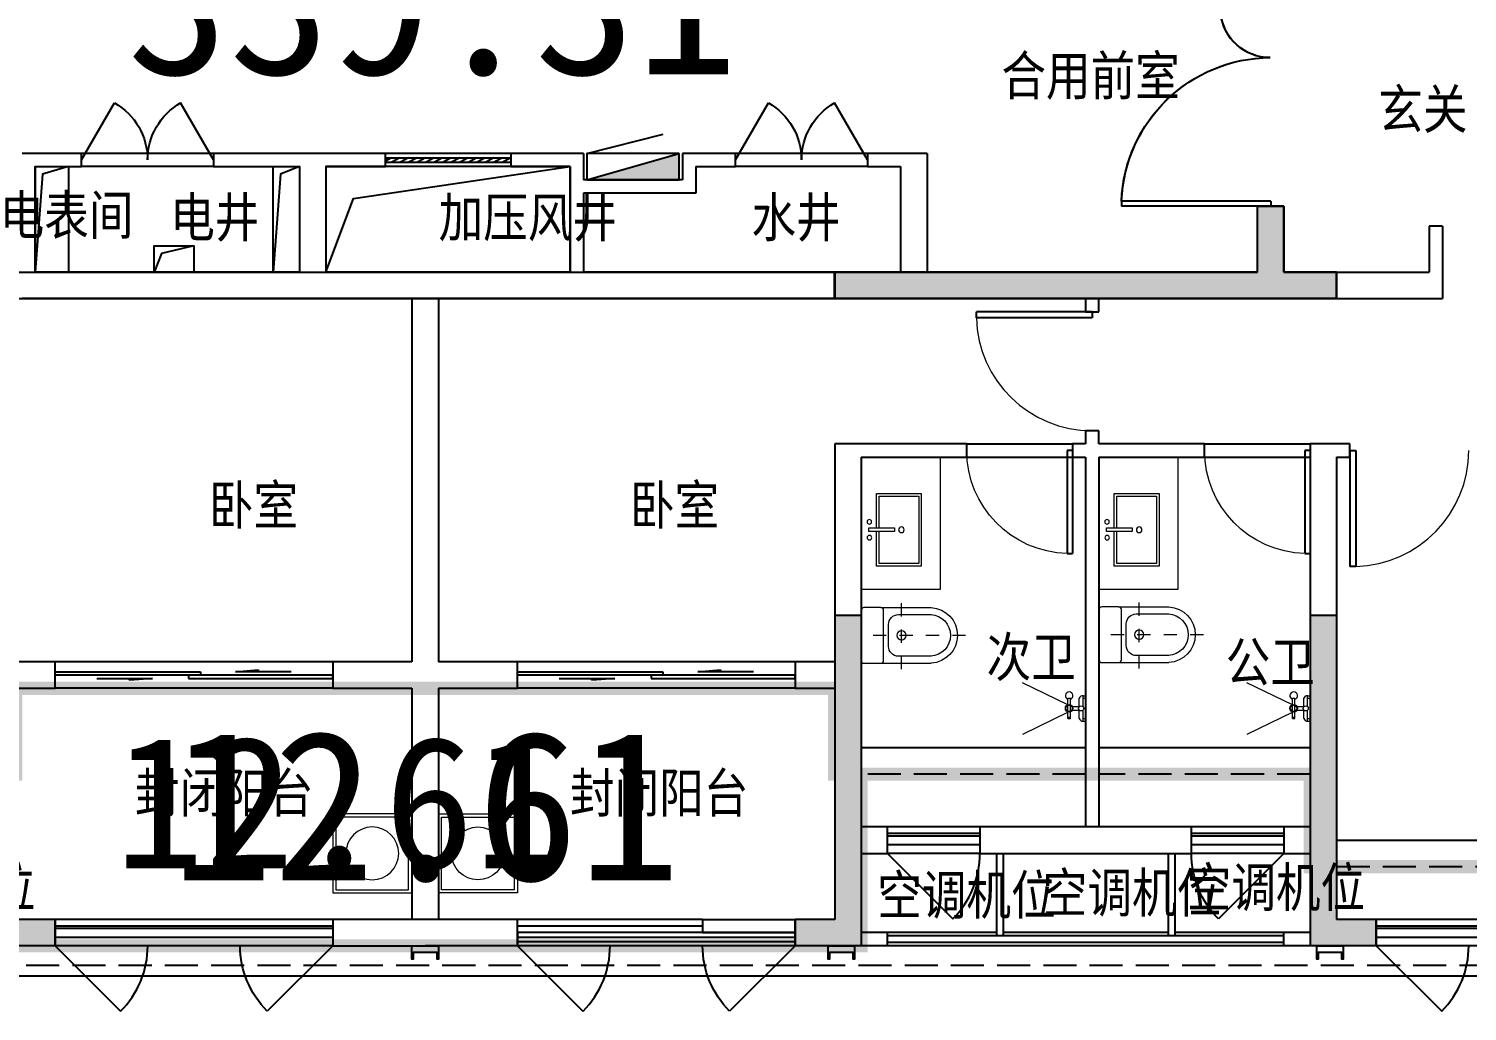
# Model space of a CAD drawing. Extents: x 512858 to 514372, y -232486 to -231710.
# Drawn here: x 513228.37 to 513239.26, y -232148.57 to -232141.13 of the extents above; entities that cross this region are included whole.
import ezdxf

# ---------------------------------------------------------------- set-up
doc = ezdxf.new("R2010")
doc.units = 0
doc.header["$LTSCALE"] = 1000
for name, pattern in [('__DASH', [0.35, 0.25, -0.1]), ('B1+B2户型(2#185报审版）$0$__DASH', [0.35, 0.25, -0.1]), ('B1+B2户型(2#185报审版）$0$DASH', [0.35, 0.25, -0.1]), ('DASH', [0.35, 0.25, -0.1])]:
    doc.linetypes.add(name, pattern=pattern)
doc.layers.get('0').update_dxf_attribs({"color": 252})
for name, color, linetype in [('$面积结果', 7, 'Continuous'), ('0-铝板', 253, 'Continuous'), ('2#HXT-标准层$0$A-DOOR', 253, 'Continuous'), ('2#HXT-标准层$0$A-FIRE-DOOR', 253, 'Continuous'), ('2#HXT-标准层$0$A-HOLE-E', 253, 'Continuous'), ('2#HXT-标准层$0$A-PATT-COLU', 253, 'Continuous'), ('2#HXT-标准层$0$A-STR-CONC-B', 253, 'Continuous'), ('2#HXT-标准层$0$A-WALL-S', 253, 'Continuous'), ('2#HXT-标准层$0$A-WINDOW', 253, 'Continuous'), ('2#HXT-标准层$0$AA-DOOR_FIRE_TEXT', 253, 'Continuous'), ('6#-造型-1F（实施版）金属型材-METAL-S', 253, 'Continuous'), ('A-ANNO-100-TXT', 252, 'Continuous'), ('A-METAL-E', 253, 'Continuous'), ('A-WALL-S', 252, 'Continuous'), ('B1+B2户型(2#185报审版）$0$A-DOOR', 253, 'Continuous'), ('B1+B2户型(2#185报审版）$0$A-FIRE-DOOR', 253, 'Continuous'), ('B1+B2户型(2#185报审版）$0$A-METAL-E', 253, 'Continuous'), ('B1+B2户型(2#185报审版）$0$A-PART-S', 253, 'Continuous'), ('B1+B2户型(2#185报审版）$0$A-PATT-COLU', 253, 'Continuous'), ('B1+B2户型(2#185报审版）$0$A-STR-CONC-B', 253, 'Continuous'), ('B1+B2户型(2#185报审版）$0$A-STR-CONC-E', 253, 'Continuous'), ('B1+B2户型(2#185报审版）$0$A-STR-CONC-H', 253, 'Continuous'), ('B1+B2户型(2#185报审版）$0$A-WALL-S', 253, 'Continuous'), ('B1+B2户型(2#185报审版）$0$A-WINDOW', 253, 'Continuous')]:
    doc.layers.add(name, color=color, linetype=linetype)
for name, color, linetype, lineweight in [('B1+B2户型(2#185报审版）$0$AE-FURN-MOVE', 253, 'Continuous', 20), ('面积-计容-住宅-0.5', 1, 'Continuous', 0), ('面积-计容-住宅-1', 1, 'Continuous', 0)]:
    doc.layers.add(name, color=color, linetype=linetype, lineweight=lineweight)
doc.styles.add('dw', font='simhei.ttf')
doc.styles.add('TYDG_02', font='TSSDENG.shx', dxfattribs={"width": 0.8, "bigfont": 'hztxt.shx'})

# ---------------------------------------------------------------- blocks, each defined once
blk = doc.blocks.new('1新175wz')
at = {"layer": 'A-ANNO-100-TXT', "style": 'TYDG_02'}
for s, p in [('合用前室', (-110644, -1326463)), ('玄关', (-107791, -1326717)), ('电表间', (-118227, -1327519, 0)), ('电井', (-116936, -1327536)), ('加压风井', (-114904, -1327536)), ('水井', (-112536, -1327536)), ('卧室', (-116643, -1329714)), ('卧室', (-113455, -1329714)), ('次卫', (-110756, -1330865, 0)), ('公卫', (-108946, -1330903, -1)), ('封闭阳台', (-117202, -1331894, 0)), ('封闭阳台', (-113909, -1331894, 0)), ('空调机位', (-119307, -1332609)), ('空调机位', (-109241, -1332609)), ('空调机位', (-111584, -1332667)), ('空调机位', (-110331, -1332650))]:
    blk.add_text(s, height=337.6, dxfattribs=at).set_placement(p)
blk = doc.blocks.new('1新632#HXT-标准层$0$$TWTSYS$00000508')
for p, q in [((-0.5, 0.5), (0.324, 1.224)), ((-0.5, 0.5), (-0.5, -0.5)), ((-0.5, -0.5), (0.5, 0.5)), ((0.5, 0.5), (-0.5, 0.5)), ((0.5, -0.5), (0.5, 0.5)), ((-0.5, -0.5), (0.5, -0.5))]:
    blk.add_line(p, q)
blk.add_solid([(0.5, -0.5), (0.5, 0.5), (-0.5, -0.5)])
blk = doc.blocks.new('1新622#HXT-标准层$0$$DorLib2D$00000231')
at = {"color": 0}
for p, q in [((-0.5, 0), (-0.25, 0.433)), ((0.5, 0), (0.25, 0.433))]:
    blk.add_line(p, q, dxfattribs=at)
for centre, start, end in [((-0.5, 0), 0, 60), ((0.5, 0), 120, 180)]:
    blk.add_arc(centre, 0.5, start, end, dxfattribs=at)
blk = doc.blocks.new('1新642#HXT-标准层$0$$WINLIB2D$00000039')
at = {"color": 0}
for points in [[(-0.5, 0.5), (-0.5, -0.5)], [(0.5, 0.5), (-0.5, 0.5)], [(0.5, -0.5), (0.5, 0.5)], [(-0.5, 0.167), (0.5, 0.167)], [(-0.384, -0.167), (-0.448, 0.167)], [(-0.316, -0.167), (-0.38, 0.167)], [(-0.248, -0.167), (-0.312, 0.167)], [(-0.18, -0.167), (-0.244, 0.167)], [(-0.112, -0.167), (-0.176, 0.167)], [(-0.044, -0.167), (-0.108, 0.167)], [(0.024, -0.167), (-0.04, 0.167)], [(0.092, -0.167), (0.028, 0.167)], [(0.16, -0.167), (0.096, 0.167)], [(0.228, -0.167), (0.164, 0.167)], [(0.296, -0.167), (0.232, 0.167)], [(0.364, -0.167), (0.3, 0.167)], [(0.432, -0.167), (0.368, 0.167)], [(0.5, -0.167), (0.436, 0.167)], [(-0.452, -0.167), (-0.5, 0.084)], [(-0.5, -0.167), (0.5, -0.167)], [(0.5, -0.5), (-0.5, -0.5)]]:
    blk.add_lwpolyline(points, dxfattribs=at)
blk = doc.blocks.new('1新612#HXT-标准层$0$$DorLib2D$00000225')
at = {"color": 0}
for p, q in [((0.475, -0.0014), (0.475, 0.7521)), ((0.475, 0.7521), (0.5, 0.7521)), ((0.5, -0.0014), (0.5, 0.7521)), ((-0.5, 0), (-0.5, 0.252)), ((-0.475, 0.252), (-0.5, 0.252)), ((-0.475, 0), (-0.475, 0.252)), ((-0.475, 0), (-0.5, 0)), ((0.475, -0.0014), (0.5, -0.0014))]:
    blk.add_line(p, q, dxfattribs=at)
for centre, radius, start, end in [((0.5046, -0.0019), 0.7546, 92.24927, 179.72377), ((-0.5008, 0.0026), 0.2508, 359.78987, 84.09744)]:
    blk.add_arc(centre, radius, start, end, dxfattribs=at)
blk = doc.blocks.new('1新582#HXT-标准层')
at = {"layer": '2#HXT-标准层$0$A-PATT-COLU'}
for points in [[(-108707, -1003871), (-108707, -1004371), (-108607, -1004438), (-108507, -1004371), (-108507, -1003871)], [(-111307, -1004571), (-111307, -1004371), (-111907, -1004371), (-111907, -1004571)], [(-108607, -1004438), (-108707, -1004371), (-111307, -1004371), (-111307, -1004571), (-108607, -1004571)], [(-108107, -1004371), (-108507, -1004371), (-108607, -1004438), (-108607, -1004571), (-108107, -1004571)]]:
    blk.add_hatch(color=256, dxfattribs=at).paths.add_polyline_path(points)
at = {"layer": '2#HXT-标准层$0$A-DOOR'}
for p, q in [((-116607, -1003471), (-117607, -1003471)), ((-111657, -1003471, 0), (-112657, -1003471, 0)), ((-116607, -1003571), (-117607, -1003571)), ((-111657, -1003571, 0), (-112657, -1003571, 0))]:
    blk.add_line(p, q, dxfattribs=at)
at = {"layer": '2#HXT-标准层$0$A-HOLE-E'}
for points in [[(-117707, -1004371), (-117957, -1004371), (-117957, -1003571), (-117707, -1003571)], [(-115957, -1004371), (-116157, -1004371), (-116157, -1003571), (-115957, -1003571)], [(-113907, -1003571), (-115757, -1003571), (-115757, -1004371), (-113907, -1004371)], [(-116757, -1004371), (-117057, -1004371), (-117057, -1004171), (-116757, -1004171)]]:
    blk.add_lwpolyline(points, close=True, dxfattribs=at)
for points in [[(-117707, -1003571), (-117902, -1003628), (-117957, -1004371)], [(-115957, -1003571), (-116102, -1003628), (-116157, -1004371)], [(-115757, -1004371), (-115549, -1003812), (-113907, -1003571)], [(-116757, -1004171), (-117003, -1004228), (-117057, -1004371)]]:
    blk.add_lwpolyline(points, dxfattribs=at)
at = {"layer": '2#HXT-标准层$0$A-STR-CONC-B'}
for p, q in [((-108707, -1003871), (-108707, -1004371)), ((-108507, -1003871), (-108707, -1003871)), ((-108507, -1003871), (-108507, -1004371)), ((-111307, -1004371), (-111907, -1004371)), ((-111907, -1004571), (-111907, -1004371)), ((-108707, -1004371), (-111307, -1004371)), ((-108107, -1004371), (-108507, -1004371)), ((-108107, -1004571), (-108107, -1004371)), ((-111307, -1004571), (-111907, -1004571)), ((-108607, -1004571), (-111307, -1004571)), ((-108107, -1004571), (-108607, -1004571))]:
    blk.add_line(p, q, dxfattribs=at)
at = {"layer": '2#HXT-标准层$0$A-WALL-S'}
for p, q in [((-117607, -1003471), (-118057, -1003471)), ((-117607, -1003571), (-117607, -1003471)), ((-115857, -1003471), (-116607, -1003471)), ((-116607, -1003471), (-116607, -1003571)), ((-115307, -1003471), (-115857, -1003471)), ((-115307, -1003571), (-115307, -1003471)), ((-113807, -1003471), (-114357, -1003471)), ((-114357, -1003471), (-114357, -1003571)), ((-113807, -1003471), (-113807, -1003671)), ((-113057, -1003471), (-113057, -1003671)), ((-112657, -1003471), (-113057, -1003471)), ((-112657, -1003571), (-112657, -1003471)), ((-111207, -1003471), (-111657, -1003471)), ((-111657, -1003471), (-111657, -1003571)), ((-111207, -1003471), (-111207, -1004371)), ((-117957, -1003571), (-117957, -1004371)), ((-117957, -1003571), (-117607, -1003571)), ((-116607, -1003571), (-115957, -1003571)), ((-115957, -1003571), (-115957, -1004371)), ((-115757, -1003571), (-115757, -1004371)), ((-115757, -1003571), (-115307, -1003571)), ((-114357, -1003571), (-113907, -1003571)), ((-113907, -1003571), (-113907, -1003771)), ((-112957, -1003571), (-112957, -1003771)), ((-112957, -1003571), (-112657, -1003571)), ((-111657, -1003571), (-111407, -1003571)), ((-111407, -1003571), (-111407, -1004371)), ((-113057, -1003671), (-113807, -1003671)), ((-113907, -1003771), (-113907, -1004371)), ((-113807, -1003771), (-113807, -1004371)), ((-112957, -1003771), (-113807, -1003771)), ((-108507, -1003871), (-108707, -1003871)), ((-115957, -1004371), (-117957, -1004371)), ((-113907, -1004371), (-115757, -1004371)), ((-111907, -1004371), (-113807, -1004371)), ((-115857, -1004571), (-118057, -1004571)), ((-113907, -1004571), (-115857, -1004571)), ((-111907, -1004571), (-113907, -1004571))]:
    blk.add_line(p, q, dxfattribs=at)
at = {"layer": '2#HXT-标准层$0$A-DOOR', "xscale": 1000, "yscale": -1000, "zscale": 100}
for p, rotation in [((-117107, -1003521), 180.0000000002183), ((-112157, -1003521), 180)]:
    blk.add_blockref('1新622#HXT-标准层$0$$DorLib2D$00000231', p, dxfattribs=dict(at, rotation=rotation))
at = {"layer": '2#HXT-标准层$0$A-FIRE-DOOR', "xscale": -1500, "yscale": 1500, "zscale": 200, "rotation": 90.00007304754749}
blk.add_blockref('1新612#HXT-标准层$0$$DorLib2D$00000225', (-108607, -1003121), dxfattribs=at)
at = {"layer": '2#HXT-标准层$0$A-WINDOW', "xscale": -950, "yscale": 100, "zscale": 100, "rotation": 180.0000000002258}
blk.add_blockref('1新642#HXT-标准层$0$$WINLIB2D$00000039', (-114832, -1003521), dxfattribs=at)
at = {"layer": '2#HXT-标准层$0$AA-DOOR_FIRE_TEXT', "xscale": 700.0000000000001, "yscale": 200.0000000000001, "zscale": 700.0000000000001}
blk.add_blockref('1新632#HXT-标准层$0$$TWTSYS$00000508', (-113432, -1003571), dxfattribs=at)
blk = doc.blocks.new('1新106B1+B2户型(2#185报审版）$0$FDFSDFSD')
at = {"layer": 'B1+B2户型(2#185报审版）$0$AE-FURN-MOVE'}
for points in [[(-600, 600), (0, 600), (0, 0), (-600, 0)], [(-575, 575), (-25, 575), (-25, 25), (-575, 25)]]:
    blk.add_lwpolyline(points, close=True, dxfattribs=at)
blk.add_circle((-300, 300), 200, dxfattribs=at)
blk = doc.blocks.new('1新100B1+B2户型(2#185报审版）$0$69865866586652f-nezb')
at = {"color": 250, "linetype": 'B1+B2户型(2#185报审版）$0$DASH', "ltscale": 0.2}
for p, q in [((296757, 367901), (296757, 367111)), ((296501, 367416), (297013, 367416))]:
    blk.add_line(p, q, dxfattribs=at)
for p, q in [((296546, 367259), (296546, 367641)), ((296968, 367259), (296968, 367641))]:
    blk.add_line(p, q)
at = {"color": 250}
blk.add_lwpolyline([(296599, 367641), (296599, 367393, 0.414214), (296674, 367318), (296839, 367318, 0.414214), (296914, 367393), (296914, 367641)], format="xyb", dxfattribs=at)
blk.add_lwpolyline([(296546, 367259, -0.414214), (296567, 367281), (296947, 367281, -0.414214), (296968, 367259), (296968, 367132, -0.414214), (296947, 367111), (296567, 367111, -0.414214), (296546, 367132)], format="xyb", close=True)
blk.add_circle((296757, 367416), 35.2, dxfattribs=at)
blk.add_arc((296757, 367629), 211, 3.0492, 176.9508)
blk.add_arc((296757, 367629), 158, 3.0492, 176.9508, dxfattribs=at)
blk = doc.blocks.new('1新99B1+B2户型(2#185报审版）$0$235345')
at = {"layer": 'B1+B2户型(2#185报审版）$0$AE-FURN-MOVE', "extrusion": (0.001411, -2.82684e-05, 0.999999)}
for points in [[(20, 289), (20, 550), (-320, 550), (-320, 0), (20, 0), (20, 261)], [(0, 289), (0, 530), (-300, 530), (-300, 20), (0, 20), (0, 261)]]:
    blk.add_lwpolyline(points, dxfattribs=at)
at = {"layer": 'B1+B2户型(2#185报审版）$0$AE-FURN-MOVE', "extrusion": (0.001411, -2.82684e-05, 0.999999), "elevation": -1}
blk.add_lwpolyline([(-116, 261), (78, 261), (78, 289), (-116, 289)], close=True, dxfattribs=at)
at = {"layer": 'B1+B2户型(2#185报审版）$0$AE-FURN-MOVE'}
for centre, radius in [((74, 335), 17.1), ((-169, 275), 21.4), ((73, 215), 17.1)]:
    blk.add_circle(centre, radius, dxfattribs=at)
blk = doc.blocks.new('1新103B1+B2户型(2#185报审版）$0$6986586658ff3d')
at = {"layer": 'B1+B2户型(2#185报审版）$0$AE-FURN-MOVE'}
for p, q in [((-101, 77), (-82, 77)), ((-101, -77), (-101, 77)), ((-82, -77), (-82, 77)), ((-66, 14), (-13, 14)), ((-14, 13), (-14, 77)), ((13, 14), (14, 14)), ((14, 96), (34, 96)), ((14, 13), (14, 96)), ((14, 77), (34, 77)), ((-101, -67), (-82, -67)), ((-101, -77), (-82, -77)), ((-66, -14), (-13, -14)), ((-14, -77), (-14, -13)), ((13, -14), (14, -14)), ((14, -96), (14, -13)), ((14, -77), (34, -77)), ((14, -96), (34, -96))]:
    blk.add_line(p, q, dxfattribs=at)
for points in [[(-101, 27), (-445, 194)], [(-99, -28), (-445, -197)]]:
    blk.add_lwpolyline(points, dxfattribs=at)
for centre, radius in [((-91, 0), 28.8), ((-91, 0), 24), ((0, 0), 19.2)]:
    blk.add_circle(centre, radius, dxfattribs=at)
for centre, radius, start, end in [((-91, 96), 28.8, 289.4712, 250.5288), ((10, 72), 24.4, 78.4801, 168.9001), ((10, -72), 24.4, 191.0999, 281.5199)]:
    blk.add_arc(centre, radius, start, end, dxfattribs=at)
blk = doc.blocks.new('1新95B1+B2户型(2#185报审版）$0$$DorLib2D$00000114')
at = {"color": 0}
blk.add_line((0.5, 0), (-0.207, 0.707), dxfattribs=at)
blk.add_arc((0.5, 0), 1, 135, 180, dxfattribs=at)
blk = doc.blocks.new('1新94B1+B2户型(2#185报审版）$0$$DorLib2D$00000001')
for p, q in [((0.45, 0.975), (0.5, 0.975)), ((0.45, 0), (0.45, 0.975)), ((0.5, 0), (0.5, 0.975)), ((0.5, 0), (0.45, 0))]:
    blk.add_line(p, q)
at = {"lineweight": 13}
blk.add_arc((0.475, 0), 0.975, 91.4693, 180, dxfattribs=at)
blk = doc.blocks.new('1新98B1+B2户型(2#185报审版）$0$$WINLIB2D$00000001')
at = {"color": 0}
for points in [[(-0.5, 0.5), (-0.5, -0.5)], [(-0.5, 0.5), (0.5, 0.5)], [(0.5, -0.5), (0.5, 0.5)], [(0.5, 0.1667), (-0.5, 0.1667)], [(0.5, -0.1667), (-0.5, -0.1667)], [(-0.5, -0.5), (0.5, -0.5)]]:
    blk.add_lwpolyline(points, dxfattribs=at)
blk = doc.blocks.new('1新97B1+B2户型(2#185报审版）$0$$DorLib2D$00000225')
at = {"color": 0}
for p, q in [((0.475, -0.0014), (0.475, 0.7521)), ((0.475, 0.7521), (0.5, 0.7521)), ((0.5, -0.0014), (0.5, 0.7521)), ((-0.5, 0), (-0.5, 0.252)), ((-0.475, 0.252), (-0.5, 0.252)), ((-0.475, 0), (-0.475, 0.252)), ((-0.475, 0), (-0.5, 0)), ((0.475, -0.0014), (0.5, -0.0014))]:
    blk.add_line(p, q, dxfattribs=at)
for centre, radius, start, end in [((0.5046, -0.0019), 0.7546, 92.24927, 179.72377), ((-0.5008, 0.0026), 0.2508, 359.78987, 84.09744)]:
    blk.add_arc(centre, radius, start, end, dxfattribs=at)
blk = doc.blocks.new('1新96B1+B2户型(2#185报审版）$0$$DorLib2D$00000131')
at = {"color": 0, "linetype": 'Continuous'}
for p, q in [((0.15, 0.125), (0.2319, 0.1973)), ((0.2319, 0.1973), (0.2319, 0.125)), ((-0.5, 0.125), (-0.5, 0)), ((0.0192, 0.125), (-0.5, 0.125)), ((0.0192, 0), (0.0192, 0.125)), ((0.35, 0.125), (0.15, 0.125)), ((-0.5, 0), (0.0192, 0)), ((-0.024, 0), (0.5, 0)), ((-0.024, -0.125), (-0.024, 0)), ((0.5, 0), (0.5, -0.125)), ((-0.35, -0.125), (-0.15, -0.125)), ((-0.2319, -0.1973), (-0.2319, -0.125)), ((-0.15, -0.125), (-0.2319, -0.1973)), ((0.5, -0.125), (-0.024, -0.125))]:
    blk.add_line(p, q, dxfattribs=at)
blk = doc.blocks.new('1新125B1+B2户型(2#185报审版）-M')
at = {"layer": 'B1+B2户型(2#185报审版）$0$A-PATT-COLU'}
for points in [[(152657, -1004438), (152757, -1004371), (152757, -1003871), (152557, -1003871), (152557, -1004371)], [(149357, -1004571), (151257, -1004571), (151257, -1004371), (149357, -1004371)], [(151257, -1004371), (151257, -1004571), (152657, -1004571), (152657, -1004438), (152557, -1004371)], [(152657, -1004438), (152657, -1004571), (153157, -1004571), (153157, -1004371), (152757, -1004371)], [(149357, -1006971), (149357, -1007421), (149557, -1007421), (149557, -1006971)], [(152957, -1006971), (152957, -1008671), (153157, -1008671), (153157, -1006971)], [(149557, -1007421), (149357, -1007421), (149357, -1008671), (149557, -1008671)], [(149557, -1008671), (149357, -1008671), (149357, -1009271), (149557, -1009471)], [(153157, -1008671), (152957, -1008671), (152957, -1009471), (153157, -1009271)], [(143457, -1009271), (143157, -1009271), (142957, -1009471), (143457, -1009471)], [(149557, -1009471), (149357, -1009271), (149057, -1009271), (149057, -1009471)], [(153457, -1009271), (153157, -1009271), (152957, -1009471), (153457, -1009471)]]:
    blk.add_hatch(color=256, dxfattribs=at).paths.add_polyline_path(points)
at = {"layer": 'B1+B2户型(2#185报审版）$0$A-DOOR'}
for p, q in [((150357, -1005671), (151157, -1005671)), ((152157, -1005671), (152957, -1005671)), ((150357, -1005771), (151157, -1005771)), ((152157, -1005771), (152957, -1005771)), ((145557, -1007321), (143457, -1007321)), ((149057, -1007321), (146957, -1007321)), ((145557, -1007521), (143457, -1007521)), ((149057, -1007521), (146957, -1007521))]:
    blk.add_line(p, q, dxfattribs=at)
at = {"layer": 'B1+B2户型(2#185报审版）$0$A-METAL-E'}
for points in [[(150582, -1008771), (150582, -1009396)], [(150632, -1008771), (150632, -1009396)], [(151882, -1008771), (151882, -1009396)], [(151932, -1008771), (151932, -1009396)], [(152757, -1009396), (149757, -1009396)], [(152757, -1009446), (149757, -1009446)]]:
    blk.add_lwpolyline(points, dxfattribs=at)
at = {"layer": 'B1+B2户型(2#185报审版）$0$A-PART-S'}
for p, q in [((149757, -1008571), (149557, -1008571)), ((149757, -1008771), (149757, -1008571)), ((151257, -1008571), (150457, -1008571)), ((150457, -1008571), (150457, -1008771)), ((152057, -1008571), (151257, -1008571)), ((152057, -1008771), (152057, -1008571)), ((152957, -1008571), (152757, -1008571)), ((152757, -1008571), (152757, -1008771)), ((149557, -1008771), (149757, -1008771)), ((150457, -1008771), (151257, -1008771)), ((151257, -1008771), (152057, -1008771)), ((152757, -1008771), (152957, -1008771)), ((143457, -1009271), (143457, -1009471)), ((146257, -1009271), (145557, -1009271)), ((145557, -1009271), (145557, -1009471)), ((146957, -1009271), (146257, -1009271)), ((146957, -1009371), (146957, -1009271)), ((153457, -1009271), (153457, -1009471)), ((146957, -1009371), (146957, -1009471)), ((149057, -1009371), (149057, -1009471)), ((149757, -1009371), (149557, -1009371)), ((149757, -1009471), (149757, -1009371)), ((152957, -1009371), (152757, -1009371)), ((152757, -1009471), (152757, -1009371)), ((145557, -1009471), (146257, -1009471)), ((146957, -1009471), (146257, -1009471)), ((149757, -1009471), (149557, -1009471)), ((152957, -1009471), (152757, -1009471))]:
    blk.add_line(p, q, dxfattribs=at)
at = {"layer": 'B1+B2户型(2#185报审版）$0$A-STR-CONC-B'}
for p, q in [((152557, -1004371), (152557, -1003871)), ((152557, -1003871), (152757, -1003871)), ((152757, -1004371), (152757, -1003871)), ((149357, -1004371), (151257, -1004371)), ((149357, -1004371), (149357, -1004571)), ((151257, -1004371), (152557, -1004371)), ((152757, -1004371), (153157, -1004371)), ((153157, -1004371), (153157, -1004571)), ((149357, -1004571), (151257, -1004571)), ((151257, -1004571), (152657, -1004571)), ((152657, -1004571), (153157, -1004571)), ((149357, -1006971), (149357, -1007421)), ((149557, -1006971), (149357, -1006971)), ((149557, -1006971), (149557, -1007421)), ((152957, -1006971), (152957, -1008671)), ((153157, -1006971), (152957, -1006971)), ((153157, -1006971), (153157, -1008671)), ((149357, -1007421), (149357, -1008671)), ((149557, -1007421), (149557, -1008671)), ((149357, -1008671), (149357, -1009271)), ((149557, -1008671), (149557, -1009471)), ((152957, -1008671), (152957, -1009471)), ((153157, -1008671), (153157, -1009271)), ((143457, -1009271), (143157, -1009271)), ((143457, -1009471), (143457, -1009271)), ((149357, -1009271), (149057, -1009271)), ((149057, -1009471), (149057, -1009271)), ((153457, -1009271), (153157, -1009271)), ((153457, -1009471), (153457, -1009271)), ((143457, -1009471), (142957, -1009471)), ((149557, -1009471), (149057, -1009471)), ((153457, -1009471), (152957, -1009471))]:
    blk.add_line(p, q, dxfattribs=at)
at = {"layer": 'B1+B2户型(2#185报审版）$0$A-STR-CONC-E'}
for points in [[(151257, -1007971), (149557, -1007971)], [(152957, -1007971), (151357, -1007971)], [(153157, -1008671), (155657, -1008671)], [(150557, -1009371), (149757, -1009371)], [(150582, -1009371), (150557, -1009371)], [(151882, -1009371), (150632, -1009371)], [(151957, -1009371), (151932, -1009371)], [(152757, -1009371), (151957, -1009371)], [(152757, -1009471), (149757, -1009471)]]:
    blk.add_lwpolyline(points, dxfattribs=at)
at = {"layer": 'B1+B2户型(2#185报审版）$0$A-STR-CONC-H', "linetype": 'B1+B2户型(2#185报审版）$0$DASH'}
for points in [[(151257, -1008171), (149557, -1008171)], [(152957, -1008171), (151357, -1008171)], [(153157, -1008871), (155657, -1008871)]]:
    blk.add_lwpolyline(points, dxfattribs=at)
at = {"layer": 'B1+B2户型(2#185报审版）$0$A-WALL-S'}
for p, q in [((152757, -1003871), (152557, -1003871)), ((153857, -1004021), (153857, -1004371)), ((153957, -1004021), (153857, -1004021)), ((153957, -1004021), (153957, -1004571)), ((143157, -1004371), (146257, -1004371)), ((146257, -1004371), (149357, -1004371)), ((153157, -1004371), (153857, -1004371)), ((143157, -1004571), (146257, -1004571)), ((146157, -1004571), (146157, -1007321)), ((146257, -1004571), (149357, -1004571)), ((146357, -1004571), (146357, -1007321)), ((151257, -1004571), (151257, -1004671)), ((151357, -1004671), (151357, -1004571)), ((153157, -1004571), (153957, -1004571)), ((151257, -1004671), (151357, -1004671)), ((151357, -1005571), (151257, -1005571)), ((151257, -1005571), (151257, -1005671)), ((151357, -1005671), (151357, -1005571)), ((149357, -1005671), (149357, -1006971)), ((150357, -1005671), (149357, -1005671)), ((150357, -1005771), (150357, -1005671)), ((151257, -1005671), (151157, -1005671)), ((151157, -1005671), (151157, -1005771)), ((152157, -1005671), (151357, -1005671)), ((152157, -1005771), (152157, -1005671)), ((153057, -1005671), (152957, -1005671)), ((152957, -1005671), (152957, -1005771)), ((153257, -1005671), (153057, -1005671)), ((153257, -1005771), (153257, -1005671)), ((149557, -1005771), (149557, -1006971)), ((149557, -1005771), (150357, -1005771)), ((151157, -1005771), (151257, -1005771)), ((151257, -1005771), (151257, -1008571)), ((151357, -1005771), (151357, -1008571)), ((151357, -1005771), (152157, -1005771)), ((152957, -1005771), (152957, -1006971)), ((152957, -1005771), (152957, -1005771)), ((153157, -1005771), (153157, -1006971)), ((153157, -1005771), (153257, -1005771)), ((143457, -1007321), (143157, -1007321)), ((143457, -1007521), (143457, -1007321)), ((146157, -1007321), (145557, -1007321)), ((145557, -1007321), (145557, -1007521)), ((146957, -1007321), (146357, -1007321)), ((146957, -1007521), (146957, -1007321)), ((149357, -1007321), (149057, -1007321)), ((149057, -1007321), (149057, -1007521)), ((143157, -1007521), (143457, -1007521)), ((145557, -1007521), (146157, -1007521)), ((146157, -1007521), (146157, -1009271)), ((146357, -1007521), (146957, -1007521)), ((146357, -1007521), (146357, -1009271)), ((149057, -1007521), (149357, -1007521))]:
    blk.add_line(p, q, dxfattribs=at)
at = {"layer": 'B1+B2户型(2#185报审版）$0$AE-FURN-MOVE'}
for points in [[(150157, -1005771), (149557, -1005771), (149557, -1006771), (150157, -1006771)], [(151957, -1005771), (151357, -1005771), (151357, -1006771), (151957, -1006771)]]:
    blk.add_lwpolyline(points, close=True, dxfattribs=at)
at = {"xscale": -1, "rotation": 359.9979281875026}
for p in [(149693, -1006596, 0), (151493, -1006596, 0)]:
    blk.add_blockref('1新99B1+B2户型(2#185报审版）$0$235345', p, dxfattribs=at)
at = {"layer": 'B1+B2户型(2#185报审版）$0$A-DOOR', "linetype": 'B1+B2户型(2#185报审版）$0$__DASH', "xscale": -900, "yscale": -900, "zscale": 100, "rotation": 269.9999547421831}
blk.add_blockref('1新94B1+B2户型(2#185报审版）$0$$DorLib2D$00000001', (151307, -1005121), dxfattribs=at)
at = {"layer": 'B1+B2户型(2#185报审版）$0$A-DOOR', "xscale": 800, "yscale": -800, "zscale": 100}
for p in [(150757, -1005721), (152557, -1005721)]:
    blk.add_blockref('1新94B1+B2户型(2#185报审版）$0$$DorLib2D$00000001', p, dxfattribs=at)
at = {"layer": 'B1+B2户型(2#185报审版）$0$A-DOOR', "linetype": 'B1+B2户型(2#185报审版）$0$__DASH', "xscale": -900, "yscale": -900, "zscale": 100}
blk.add_blockref('1新94B1+B2户型(2#185报审版）$0$$DorLib2D$00000001', (153707, -1005721), dxfattribs=at)
at = {"layer": 'B1+B2户型(2#185报审版）$0$A-DOOR', "xscale": 2100, "yscale": 200, "zscale": 200, "rotation": 180}
for p in [(144507, -1007421), (148007, -1007421)]:
    blk.add_blockref('1新96B1+B2户型(2#185报审版）$0$$DorLib2D$00000131', p, dxfattribs=at)
at = {"layer": 'B1+B2户型(2#185报审版）$0$A-FIRE-DOOR', "xscale": -1500, "yscale": 1500, "zscale": 200, "rotation": 90}
blk.add_blockref('1新97B1+B2户型(2#185报审版）$0$$DorLib2D$00000225', (152657, -1003121), dxfattribs=at)
at = {"layer": 'B1+B2户型(2#185报审版）$0$A-WINDOW', "rotation": 180}
for p, xscale, yscale, zscale in [((150107, -1008671), 700, -200, 200), ((152407, -1008671), 700, -200, 200), ((144507, -1009371), 2100, -200, 200), ((154507, -1009371), 2100, -200, 200), ((148007, -1009421), 2100, -100, 100)]:
    blk.add_blockref('1新98B1+B2户型(2#185报审版）$0$$WINLIB2D$00000001', p, dxfattribs=dict(at, xscale=xscale, yscale=yscale, zscale=zscale))
at = {"layer": 'B1+B2户型(2#185报审版）$0$A-WINDOW', "linetype": 'B1+B2户型(2#185报审版）$0$__DASH', "yscale": 700, "zscale": -700, "rotation": 180}
for p, xscale in [((150107, -1008771), 700), ((152407, -1008771), -700), ((143807, -1009471), 700), ((145207, -1009471), -700), ((147307, -1009471), 700), ((148707, -1009471), -700), ((153807, -1009471), 700)]:
    blk.add_blockref('1新95B1+B2户型(2#185报审版）$0$$DorLib2D$00000114', p, dxfattribs=dict(at, xscale=xscale))
at = {"layer": 'B1+B2户型(2#185报审版）$0$AE-FURN-MOVE', "xscale": -0.9999999999999996, "rotation": 269.9979237445423}
for p in [(-217564, -1303864), (-215764, -1303859)]:
    blk.add_blockref('1新100B1+B2户型(2#185报审版）$0$69865866586652f-nezb', p, dxfattribs=at)
at = {"layer": 'B1+B2户型(2#185报审版）$0$AE-FURN-MOVE', "extrusion": (-2.82798e-05, -4.50757e-07, -1), "xscale": -1, "zscale": -1}
for p in [(-151223, -1007673, -4), (-152923, -1007673, -4)]:
    blk.add_blockref('1新103B1+B2户型(2#185报审版）$0$6986586658ff3d', p, dxfattribs=at)
at = {"layer": 'B1+B2户型(2#185报审版）$0$AE-FURN-MOVE', "color": 1, "extrusion": (2.93874e-39, 5.60519e-45, -1), "zscale": -1, "rotation": 359.9997035940846}
blk.add_blockref('1新106B1+B2户型(2#185报审版）$0$FDFSDFSD', (-145557, -1009071), dxfattribs=at)
at = {"layer": 'B1+B2户型(2#185报审版）$0$AE-FURN-MOVE', "color": 1, "extrusion": (-2.93874e-39, 5.60519e-45, -1), "xscale": -1, "zscale": -1, "rotation": 0.0002964059154668}
blk.add_blockref('1新106B1+B2户型(2#185报审版）$0$FDFSDFSD', (-146957, -1009071), dxfattribs=at)
blk = doc.blocks.new('1新173qjoijgwjirwj')
at = {"layer": '6#-造型-1F（实施版）金属型材-METAL-S', "color": 61, "linetype": '__DASH'}
blk.add_lwpolyline([(1756590, -399579), (1757840, -399579), (1757840, -406959, 0.414214), (1757960, -407079), (1781290, -407079)], format="xyb", dxfattribs=at)
at = {"layer": '6#-造型-1F（实施版）金属型材-METAL-S'}
blk.add_lwpolyline([(1756590, -399659), (1757760, -399659), (1757760, -406959, 0.414214), (1757960, -407159), (1781290, -407159)], format="xyb", dxfattribs=at)
blk = doc.blocks.new('1新172jwqoiwjg')
at = {"layer": '6#-造型-1F（实施版）金属型材-METAL-S', "color": 130}
for points in [[(1765040, -406929), (1765040, -407029), (1765050, -407029), (1765050, -406979), (1765230, -406979), (1765230, -407029), (1765240, -407029), (1765240, -406929), (1765040, -406929)], [(1768740, -406929), (1768740, -407029), (1768750, -407029), (1768750, -406979), (1768930, -406979), (1768930, -407029), (1768940, -407029), (1768940, -406929), (1768740, -406929)], [(1771890, -406929), (1771890, -407029), (1771900, -407029), (1771900, -406979), (1772080, -406979), (1772080, -407029), (1772090, -407029), (1772090, -406929), (1771890, -406929)]]:
    blk.add_lwpolyline(points, dxfattribs=at)
blk = doc.blocks.new('1新90A$C799B250F')
at = {"layer": '0-铝板', "color": 2}
for name in ['1新173qjoijgwjirwj', '1新172jwqoiwjg']:
    blk.add_blockref(name, (-1756590, 406829, 0), dxfattribs=at)
blk = doc.blocks.new('1新180背衬墙5F')
at = {"layer": 'A-METAL-E', "elevation": 0}
for points in [[(50650, -7600), (49950, -7600)], [(52950, -7600), (52250, -7600)], [(50650, -7650), (49950, -7650)], [(52950, -7650), (52250, -7650)], [(54850, -8300), (53650, -8300)], [(54850, -8350), (53650, -8350)]]:
    blk.add_lwpolyline(points, dxfattribs=at)
at = {"layer": 'A-METAL-E'}
for points in [[(45750, -8300), (43650, -8300)], [(45750, -8350), (43650, -8350)], [(48550, -8300), (47150, -8300)], [(48550, -8350), (47150, -8350)]]:
    blk.add_lwpolyline(points, dxfattribs=at)
at = {"layer": 'A-WALL-S'}
for p, q in [((48550, -8300), (49250, -8300)), ((48550, -8300), (48550, -8400)), ((49250, -8300), (49250, -8400)), ((48550, -8400), (49250, -8400))]:
    blk.add_line(p, q, dxfattribs=at)

msp = doc.modelspace()

# ---------------------------------------------------------------- linework, layer by layer
at = {"layer": '面积-计容-住宅-0.5', "linetype": 'DASH', "ltscale": 0.003, "const_width": 0.1}
msp.add_lwpolyline([(513234.668, -232146.777), (513234.468, -232146.777), (513234.468, -232146.127), (513228.268, -232146.127), (513228.268, -232146.777), (513228.068, -232146.777), (513228.068, -232148.077), (513234.668, -232148.077)], close=True, dxfattribs=at)
at = {"layer": '面积-计容-住宅-1', "const_width": 0.1}
msp.add_lwpolyline([(513228.268, -232146.127), (513234.468, -232146.127), (513234.468, -232146.777), (513238.068, -232146.777), (513238.068, -232147.477), (513245.368, -232147.477), (513245.368, -232144.277), (513244.768, -232144.277), (513244.768, -232139.777), (513246.868, -232139.777), (513246.868, -232135.977), (513239.068, -232135.977), (513239.068, -232134.177), (513237.368, -232134.177), (513237.368, -232134.777), (513234.868, -232134.777), (513234.868, -232134.177), (513227.868, -232134.177)], dxfattribs=at)

# ---------------------------------------------------------------- block references
at = {"xscale": 0.001, "yscale": 0.001, "zscale": 0.001}
for name, p in [('1新125B1+B2户型(2#185报审版）-M', (513085.111, -231138.606)), ('1新180背衬墙5F', (513184.918, -232139.577)), ('1新175wz', (513346.374, -230815.206)), ('1新582#HXT-标准层', (513346.374, -231138.606))]:
    msp.add_blockref(name, p, dxfattribs=at)
at = {"layer": 'A-METAL-E', "xscale": -0.001, "yscale": 0.001, "zscale": 0.001}
msp.add_blockref('1新90A$C799B250F', (513246.768, -232147.977), dxfattribs=at)

# ---------------------------------------------------------------- texts
at = {"layer": '$面积结果', "color": 1, "style": 'dw'}
for s, p in [('339.31', (513229.11, -232141.479)), ('12.61', (513229.446, -232147.582))]:
    msp.add_text(s, height=1.1331, dxfattribs=at).set_placement(p)
at = {"layer": '面积-计容-住宅-0.5', "linetype": 'DASH', "ltscale": 3, "style": 'dw'}
msp.add_text('12.61', height=1, dxfattribs=at).set_placement((513229.017, -232147.491))

doc.saveas('drawing.dxf')
